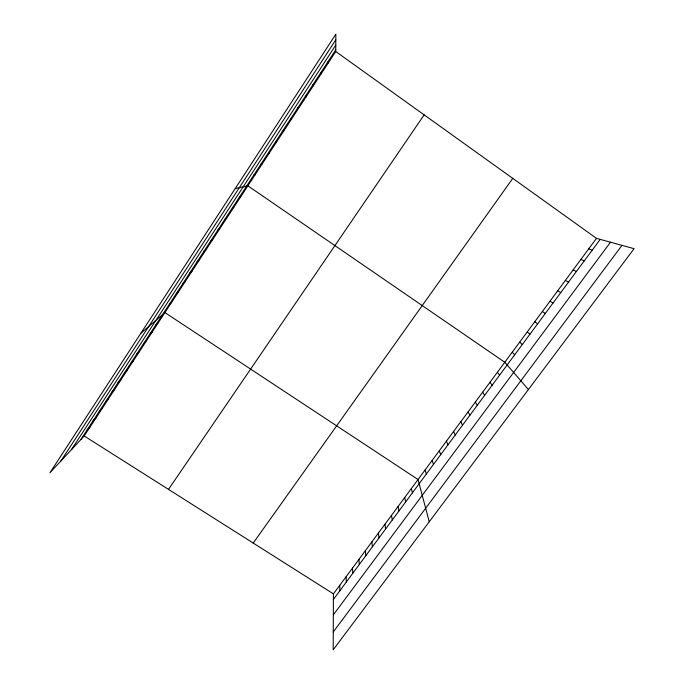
<?xml version="1.0" encoding="UTF-8"?>
<svg xmlns="http://www.w3.org/2000/svg" width="684" height="684" viewBox="0 0 684 684"><rect width="100%" height="100%" fill="white"/><g stroke="black" fill="none" stroke-linecap="round" stroke-linejoin="round"><path stroke-width="1.03" d="M596.482 238.357L333.416 593.874L333.193 649.8L634.068 248.685L596.482 238.357L335.75 51.522L335.853 34.2L49.932 472.755L84.192 435.973L335.75 51.522M60.91 460.973L335.818 39.8M71.367 449.739L335.793 45.093M80.78 439.632L335.767 49.821M168.503 489.385L424.157 114.869M253.217 543.062L512.769 178.37M333.399 599.458L600.201 239.383M333.339 614.873L610.496 242.213M333.27 631.939L621.978 245.368M86.902 430.27L90.237 426.722M93.058 420.865L96.316 417.437M99.24 411.417L102.42 408.117M105.439 401.927L108.551 398.746M111.672 392.402L114.698 389.341M117.939 382.826L120.888 379.894M124.223 373.216L127.096 370.403M130.541 363.555L133.329 360.87M136.885 353.859L139.596 351.294M143.255 344.112L145.889 341.684M149.659 334.331L152.207 332.022M156.089 324.498L158.551 322.326M140.93 333.176L164.929 312.579L418.044 479.51L429.236 521.764M169.375 304.192L171.667 302.285M176.233 293.71L178.43 291.948M183.115 283.176L185.227 281.56M190.041 272.6L192.059 271.12M196.992 261.963L198.924 260.63M203.986 251.284L205.816 250.096M211.005 240.546L212.741 239.511M218.059 229.764L219.709 228.875M225.147 218.923L226.695 218.187M232.278 208.03L233.723 207.449M239.434 197.086L240.785 196.659M235.176 188.622L247.882 185.817L504.792 362.272L528.424 389.538M253.858 175.036L255.012 174.916M261.117 163.938L262.177 163.972M268.419 152.771L269.368 152.968M588.642 248.95L592.241 250.122M580.844 259.501L584.324 260.818M275.755 141.562L276.601 141.921M573.072 269.992L576.432 271.454M565.343 280.44L568.592 282.047M557.648 290.837L560.777 292.581M549.996 301.182L553.005 303.072M84.192 435.973L333.416 593.874M283.125 130.293L283.869 130.815M542.369 311.485L545.276 313.511M534.785 321.736L537.573 323.908M527.236 331.945L529.912 334.245M519.72 342.103L522.285 344.539M512.239 352.209L514.693 354.782M290.538 118.965L291.179 119.649M497.379 372.293L499.619 375.131M490 382.262L492.129 385.229M482.656 392.188L484.682 395.284M297.976 107.585L298.515 108.431M475.346 402.072L477.27 405.296M468.07 411.905L469.882 415.256M460.819 421.695L462.538 425.174M453.612 431.442L455.228 435.041M305.457 96.145L305.893 97.162M446.43 441.137L447.943 444.865M439.29 450.799L440.701 454.646M432.168 460.409L433.485 464.385M425.089 469.985L426.303 474.072M312.981 84.654L313.298 85.833M411.366 488.53L412.384 492.856M404.714 497.516L405.646 501.945M398.097 506.459L398.943 511.008M391.504 515.368L392.257 520.02M320.539 73.094L320.745 74.453M384.947 524.243L385.605 528.997M378.406 533.075L378.979 537.94M371.899 541.865L372.387 546.841M365.418 550.629L365.82 555.699M328.132 61.492L328.234 63.022M358.963 559.35L359.28 564.531M352.542 568.028L352.764 573.32M346.138 576.68L346.284 582.067M339.768 585.29L339.828 590.779"/></g></svg>
